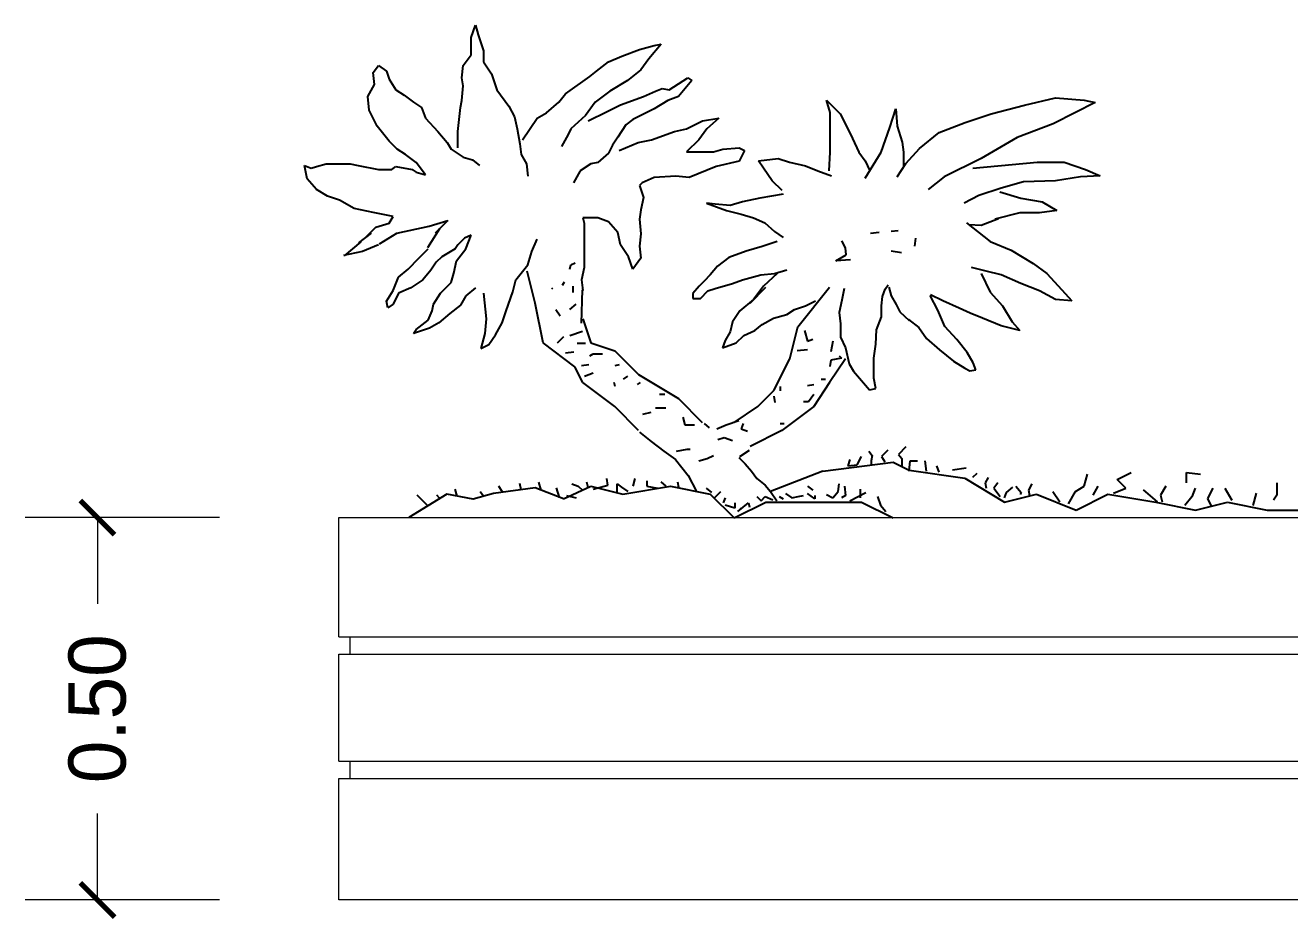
# Model space of a CAD drawing. Header units: millimetres. Extents: x 224.49 to 232.8, y 170.44 to 178.39.
# Drawn here: x 227.138 to 228.796, y 176.003 to 177.176 of the extents above; entities that cross this region are included whole.
import ezdxf

# ---------------------------------------------------------------- set-up
doc = ezdxf.new("R2010")
doc.units = ezdxf.units.MM
doc.layers.add('PROIEZIONI', color=145, linetype='Continuous', lineweight=13)
doc.layers.add('VEGETAZIONE', color=94, linetype='Continuous')

# ---------------------------------------------------------------- blocks, each defined once
blk = doc.blocks.new('_ARCHTICK')
at = {"color": 0, "linetype": 'ByBlock', "const_width": 0.15}
blk.add_lwpolyline([(-0.5, -0.5), (0.5, 0.5)], dxfattribs=at)

msp = doc.modelspace()

# ---------------------------------------------------------------- linework, layer by layer
at = {"layer": 'PROIEZIONI', "color": 251}
for p, q in [((227.3929, 176.5302), (227.1381, 176.5302)), ((227.2328, 176.5302), (227.2328, 176.417)), ((227.5492, 176.3739), (229.7502, 176.3739)), ((227.5492, 176.3512), (229.7502, 176.3512)), ((227.5492, 176.2108), (229.7502, 176.2108)), ((227.5492, 176.1881), (229.7502, 176.1881)), ((227.2328, 176.0288), (227.2328, 176.142)), ((227.3929, 176.0288), (227.1381, 176.0288))]:
    msp.add_line(p, q, dxfattribs=at)
at = {"layer": 'PROIEZIONI'}
for points in [[(227.5492, 176.3739), (227.5492, 176.5302), (229.7502, 176.5302), (229.7502, 176.3739)], [(227.5642, 176.3512), (227.5642, 176.3739)], [(227.5492, 176.2108), (227.5492, 176.3512)], [(227.5642, 176.1881), (227.5642, 176.2108)], [(229.7502, 176.1881), (229.7502, 176.0288), (227.5492, 176.0288), (227.5492, 176.1881)]]:
    msp.add_lwpolyline(points, dxfattribs=at)
at = {"layer": 'VEGETAZIONE'}
for p, q in [((227.723, 177.1596), (227.7283, 177.1755)), ((227.7283, 177.1755), (227.7318, 177.1631)), ((227.723, 177.1526), (227.723, 177.1596)), ((227.723, 177.1367), (227.723, 177.1526)), ((227.7318, 177.1631), (227.7388, 177.142)), ((227.9717, 177.1508), (227.9558, 177.1314)), ((227.9628, 177.149), (227.9717, 177.1508)), ((227.7124, 177.1226), (227.723, 177.1367)), ((227.7388, 177.142), (227.7388, 177.1278)), ((227.9029, 177.1278), (227.9205, 177.1349)), ((227.9205, 177.1349), (227.9434, 177.1437)), ((227.9434, 177.1437), (227.9628, 177.149)), ((227.5942, 177.1137), (227.6012, 177.1226)), ((227.6012, 177.1226), (227.6118, 177.1155)), ((227.7106, 177.1067), (227.7124, 177.1226)), ((227.7388, 177.1278), (227.7494, 177.112)), ((227.887, 177.1155), (227.9029, 177.1278)), ((227.9452, 177.1173), (227.9276, 177.1031)), ((227.9558, 177.1314), (227.9452, 177.1173)), ((227.596, 177.0978), (227.5942, 177.1137)), ((227.6118, 177.1155), (227.6154, 177.1049)), ((227.6154, 177.1049), (227.6242, 177.0908)), ((227.7124, 177.0961), (227.7106, 177.1067)), ((227.7494, 177.112), (227.7565, 177.0908)), ((227.8464, 177.0855), (227.8782, 177.1084)), ((227.8782, 177.1084), (227.887, 177.1155)), ((227.9276, 177.1031), (227.9046, 177.089)), ((227.9823, 177.0908), (228.0069, 177.1067)), ((228.0122, 177.1031), (227.9946, 177.082)), ((228.0069, 177.1067), (228.0122, 177.1031)), ((227.5871, 177.082), (227.596, 177.0978)), ((227.6242, 177.0908), (227.6348, 177.0837)), ((227.6348, 177.0837), (227.6471, 177.0749)), ((227.7106, 177.0767), (227.7124, 177.0961)), ((227.7565, 177.0908), (227.7723, 177.0696)), ((227.8376, 177.0749), (227.8464, 177.0855)), ((227.9046, 177.089), (227.8852, 177.0749)), ((227.9487, 177.082), (227.9646, 177.089)), ((227.9646, 177.089), (227.9734, 177.0925)), ((227.9734, 177.0925), (227.9823, 177.0908)), ((227.5889, 177.0643), (227.5871, 177.082)), ((227.6471, 177.0749), (227.6577, 177.0678)), ((227.6577, 177.0678), (227.663, 177.0537)), ((227.7071, 177.052), (227.7088, 177.0678)), ((227.7088, 177.0678), (227.7106, 177.0767)), ((227.7723, 177.0696), (227.7794, 177.0555)), ((227.8217, 177.0608), (227.8376, 177.0749)), ((227.8852, 177.0749), (227.8729, 177.0572)), ((227.9011, 177.0625), (227.9188, 177.0714)), ((227.9188, 177.0714), (227.9487, 177.082)), ((227.9424, 177.0828), (227.9424, 177.0828)), ((227.9805, 177.0767), (227.9628, 177.0661)), ((227.9946, 177.082), (227.9805, 177.0767)), ((228.1888, 177.0774), (228.2067, 177.0595)), ((228.1937, 177.0611), (228.1888, 177.0774)), ((228.4047, 177.0595), (228.4485, 177.0709)), ((228.4485, 177.0709), (228.4891, 177.0806)), ((228.4891, 177.0806), (228.5265, 177.0774)), ((228.5411, 177.0741), (228.5151, 177.0611)), ((228.5265, 177.0774), (228.5411, 177.0741)), ((227.5995, 177.0431), (227.5889, 177.0643)), ((227.663, 177.0537), (227.6789, 177.0361)), ((227.7053, 177.0361), (227.7071, 177.052)), ((227.7794, 177.0555), (227.7829, 177.0396)), ((227.79, 177.0255), (227.8094, 177.0537)), ((227.8094, 177.0537), (227.8217, 177.0608)), ((227.8729, 177.0572), (227.8535, 177.0396)), ((227.8764, 177.0502), (227.9011, 177.0625)), ((227.9346, 177.052), (227.9258, 177.0449)), ((227.9487, 177.059), (227.9346, 177.052)), ((227.9628, 177.0661), (227.9487, 177.059)), ((228.0052, 177.0396), (228.0263, 177.0502)), ((228.0263, 177.0502), (228.0475, 177.0537)), ((228.0475, 177.0537), (228.0316, 177.0396)), ((228.1937, 177.0351), (228.1937, 177.0611)), ((228.2067, 177.0595), (228.2148, 177.0433)), ((228.2716, 177.0416), (228.2797, 177.066)), ((228.2797, 177.066), (228.2814, 177.0433)), ((228.3706, 177.0481), (228.4047, 177.0595)), ((228.5151, 177.0611), (228.4859, 177.0465)), ((227.6154, 177.0237), (227.5995, 177.0431)), ((227.6789, 177.0361), (227.6912, 177.0219)), ((227.7053, 177.0149), (227.7053, 177.0361)), ((227.7829, 177.0396), (227.7865, 177.0202)), ((227.8535, 177.0396), (227.85, 177.0325)), ((227.9258, 177.0449), (227.9152, 177.029)), ((227.9593, 177.0255), (227.9893, 177.0361)), ((227.9893, 177.0361), (228.0052, 177.0396)), ((228.0316, 177.0396), (228.0211, 177.0255)), ((228.1937, 177.0091), (228.1937, 177.0351)), ((228.2148, 177.0433), (228.2229, 177.027)), ((228.2603, 177.0091), (228.2716, 177.0416)), ((228.2814, 177.0433), (228.2879, 177.0221)), ((228.3106, 177.014), (228.3366, 177.0351)), ((228.3366, 177.0351), (228.3706, 177.0481)), ((228.4859, 177.0465), (228.4388, 177.0286)), ((227.6259, 177.0131), (227.6154, 177.0237)), ((227.6912, 177.0219), (227.6965, 177.0131)), ((227.7865, 177.0202), (227.7882, 177.0061)), ((227.85, 177.0325), (227.8411, 177.0167)), ((227.9082, 177.0184), (227.9029, 177.0078)), ((227.9152, 177.029), (227.9082, 177.0184)), ((227.917, 177.0114), (227.9417, 177.0219)), ((227.9417, 177.0219), (227.9593, 177.0255)), ((228.0211, 177.0255), (228.0052, 177.0096)), ((228.2229, 177.027), (228.231, 177.0091)), ((228.2879, 177.0221), (228.2895, 177.0091)), ((228.4388, 177.0286), (228.3917, 177.001)), ((227.6365, 177.0061), (227.6259, 177.0131)), ((227.6506, 176.9955), (227.6365, 177.0061)), ((227.6965, 177.0131), (227.7124, 177.0025)), ((227.7124, 177.0025), (227.7247, 176.999)), ((227.7882, 177.0061), (227.7953, 176.9937)), ((227.9029, 177.0078), (227.8888, 176.9955)), ((228.0052, 177.0096), (228.0211, 177.0096)), ((228.0211, 177.0096), (228.0405, 177.0096)), ((228.0405, 177.0096), (228.0528, 177.0131)), ((228.0528, 177.0131), (228.074, 177.0149)), ((228.074, 177.0149), (228.081, 177.0114)), ((228.081, 177.0114), (228.074, 176.9972)), ((228.0996, 176.9978), (228.1255, 177.001)), ((228.1255, 177.001), (228.1402, 176.9962)), ((228.1921, 176.9848), (228.1937, 177.0091)), ((228.231, 177.0091), (228.2392, 176.9978)), ((228.2392, 176.975), (228.2603, 177.0091)), ((228.2895, 177.0091), (228.2895, 176.9897)), ((228.2927, 176.9945), (228.3106, 177.014)), ((228.3917, 177.001), (228.343, 176.9767)), ((227.5042, 176.9919), (227.5131, 176.9884)), ((227.5078, 176.9743), (227.5042, 176.9919)), ((227.5131, 176.9884), (227.5201, 176.9902)), ((227.5201, 176.9902), (227.5325, 176.9937)), ((227.5325, 176.9937), (227.5519, 176.9937)), ((227.5519, 176.9937), (227.5642, 176.9937)), ((227.5642, 176.9937), (227.5748, 176.9919)), ((227.5748, 176.9919), (227.6012, 176.9866)), ((227.6012, 176.9866), (227.6189, 176.9866)), ((227.6189, 176.9866), (227.6242, 176.9902)), ((227.6242, 176.9902), (227.6453, 176.9866)), ((227.6453, 176.9866), (227.6506, 176.9831)), ((227.663, 176.9796), (227.6506, 176.9955)), ((227.7247, 176.999), (227.7335, 176.9919)), ((227.7953, 176.9937), (227.797, 176.9778)), ((227.8658, 176.9849), (227.857, 176.969)), ((227.8799, 176.9937), (227.8658, 176.9849)), ((227.8888, 176.9955), (227.8799, 176.9937)), ((228.044, 176.9902), (228.0087, 176.9761)), ((228.074, 176.9972), (228.044, 176.9902)), ((228.1061, 176.988), (228.0996, 176.9978)), ((228.1174, 176.9718), (228.1061, 176.988)), ((228.1402, 176.9962), (228.1613, 176.9913)), ((228.1613, 176.9913), (228.1775, 176.9848)), ((228.1775, 176.9848), (228.1953, 176.9783)), ((228.2392, 176.9978), (228.2457, 176.9848)), ((228.2814, 176.9767), (228.2927, 176.9945)), ((228.3804, 176.988), (228.4323, 176.9929)), ((228.4323, 176.9929), (228.4648, 176.9962)), ((228.4648, 176.9962), (228.5005, 176.9962)), ((228.5005, 176.9962), (228.5281, 176.9864)), ((228.5281, 176.9864), (228.5476, 176.9783)), ((227.5201, 176.9602), (227.5078, 176.9743)), ((227.6506, 176.9831), (227.663, 176.9796)), ((227.947, 176.969), (227.9434, 176.9655)), ((227.9628, 176.9761), (227.947, 176.969)), ((227.9911, 176.9778), (227.9628, 176.9761)), ((228.0087, 176.9761), (227.9911, 176.9778)), ((228.1304, 176.9588), (228.1174, 176.9718)), ((228.343, 176.9767), (228.3219, 176.9604)), ((228.4469, 176.9702), (228.4177, 176.962)), ((228.4891, 176.9718), (228.4469, 176.9702)), ((228.5216, 176.9767), (228.4891, 176.9718)), ((228.5476, 176.9783), (228.5216, 176.9767)), ((227.5342, 176.9513), (227.5201, 176.9602)), ((227.5501, 176.9461), (227.5342, 176.9513)), ((227.9434, 176.9655), (227.9487, 176.9496)), ((228.132, 176.9539), (228.1012, 176.949)), ((228.3885, 176.9523), (228.369, 176.9425)), ((228.4177, 176.962), (228.3885, 176.9523)), ((228.4161, 176.9572), (228.4437, 176.949)), ((227.5695, 176.9355), (227.5501, 176.9461)), ((227.5942, 176.9302), (227.5695, 176.9355)), ((227.9452, 176.9337), (227.9434, 176.9213)), ((227.9487, 176.9496), (227.9452, 176.9337)), ((228.0314, 176.9425), (228.0574, 176.9328)), ((228.0428, 176.9409), (228.0314, 176.9425)), ((228.0622, 176.9393), (228.0428, 176.9409)), ((228.0785, 176.9442), (228.0622, 176.9393)), ((228.1012, 176.949), (228.0785, 176.9442)), ((228.4437, 176.949), (228.4713, 176.9442)), ((228.4713, 176.9442), (228.4907, 176.9328)), ((227.6207, 176.9249), (227.5942, 176.9302)), ((227.6154, 176.916), (227.6207, 176.9249)), ((227.6679, 176.9121), (227.6924, 176.9198)), ((227.6924, 176.9198), (227.6757, 176.9031)), ((227.8694, 176.9231), (227.8711, 176.916)), ((227.8888, 176.9231), (227.8694, 176.9231)), ((227.9029, 176.9178), (227.8888, 176.9231)), ((227.9152, 176.9037), (227.9029, 176.9178)), ((227.9434, 176.9213), (227.9452, 176.9019)), ((228.0574, 176.9328), (228.0769, 176.9279)), ((228.0769, 176.9279), (228.0931, 176.9231)), ((228.0931, 176.9231), (228.1077, 176.9166)), ((228.3914, 176.9133), (228.4141, 176.9224)), ((228.4421, 176.9296), (228.4096, 176.9214)), ((228.468, 176.9296), (228.4421, 176.9296)), ((228.4907, 176.9328), (228.468, 176.9296)), ((227.5754, 176.8902), (227.5921, 176.9031)), ((227.5854, 176.8984), (227.5977, 176.9108)), ((227.5977, 176.9108), (227.6154, 176.916)), ((227.6024, 176.8889), (227.6255, 176.9031)), ((227.6255, 176.9031), (227.6679, 176.9121)), ((227.6661, 176.884), (227.6817, 176.909)), ((227.8711, 176.916), (227.8711, 176.9002)), ((227.9188, 176.8878), (227.9152, 176.9037)), ((227.9452, 176.9019), (227.9434, 176.886)), ((228.1077, 176.9166), (228.1207, 176.9052)), ((228.1207, 176.9052), (228.132, 176.8971)), ((228.2463, 176.9031), (228.2576, 176.9042)), ((228.2735, 176.9054), (228.2825, 176.9065)), ((228.3723, 176.9166), (228.4031, 176.8922)), ((228.3755, 176.9144), (228.3914, 176.9133)), ((227.5568, 176.8731), (227.5786, 176.8918)), ((227.6012, 176.8878), (227.5801, 176.879)), ((227.7053, 176.8878), (227.7018, 176.8825)), ((227.7141, 176.8966), (227.7053, 176.8878)), ((227.723, 176.9002), (227.7141, 176.8966)), ((227.7159, 176.8825), (227.723, 176.9002)), ((227.8023, 176.879), (227.8094, 176.8949)), ((227.8711, 176.9002), (227.8711, 176.886)), ((227.8711, 176.886), (227.8711, 176.8737)), ((227.9293, 176.8719), (227.9188, 176.8878)), ((227.9434, 176.886), (227.9452, 176.8702)), ((228.1044, 176.8857), (228.0833, 176.8792)), ((228.1239, 176.8922), (228.1044, 176.8857)), ((228.2134, 176.8838), (228.2088, 176.8929)), ((228.3052, 176.8963), (228.3041, 176.8861)), ((228.4031, 176.8922), (228.4307, 176.8808)), ((227.5801, 176.879), (227.5554, 176.8737)), ((227.6401, 176.856), (227.6542, 176.8702)), ((227.6542, 176.8702), (227.6665, 176.8825)), ((227.6842, 176.8719), (227.6771, 176.8649)), ((227.7018, 176.8825), (227.6842, 176.8719)), ((227.7036, 176.8666), (227.7159, 176.8825)), ((227.797, 176.8613), (227.8023, 176.879)), ((227.8711, 176.8737), (227.8711, 176.8578)), ((227.9346, 176.856), (227.9293, 176.8719)), ((227.9452, 176.8702), (227.9346, 176.856)), ((228.0606, 176.8711), (228.046, 176.8597)), ((228.0833, 176.8792), (228.0606, 176.8711)), ((228.2009, 176.8668), (228.2145, 176.8747)), ((228.2202, 176.8679), (228.2009, 176.8668)), ((228.2145, 176.8747), (228.2134, 176.8838)), ((228.2871, 176.877), (228.2735, 176.8793)), ((228.4307, 176.8808), (228.4599, 176.863)), ((227.6277, 176.8454), (227.6401, 176.856)), ((227.67, 176.8543), (227.6595, 176.8419)), ((227.6771, 176.8649), (227.67, 176.8543)), ((227.6965, 176.8384), (227.7, 176.8507)), ((227.7, 176.8507), (227.7036, 176.8666)), ((227.7812, 176.8419), (227.797, 176.8613)), ((227.8068, 176.8114), (227.7963, 176.8532)), ((227.8521, 176.8557), (227.8534, 176.8613)), ((227.8534, 176.8613), (227.859, 176.8641)), ((227.8711, 176.8578), (227.8676, 176.8419)), ((228.046, 176.8597), (228.0363, 176.8483)), ((228.1207, 176.85), (228.1369, 176.8548)), ((228.3982, 176.8532), (228.3788, 176.8581)), ((228.4177, 176.8483), (228.3982, 176.8532)), ((228.4599, 176.863), (228.4778, 176.85)), ((227.6207, 176.8278), (227.6277, 176.8454)), ((227.6595, 176.8419), (227.6436, 176.8313)), ((227.6824, 176.8243), (227.6965, 176.8384)), ((227.7776, 176.826), (227.7812, 176.8419)), ((227.8424, 176.8349), (227.8451, 176.8391)), ((227.8676, 176.8419), (227.8694, 176.8278)), ((228.0282, 176.8402), (228.0217, 176.8337)), ((228.0363, 176.8483), (228.0282, 176.8402)), ((228.0428, 176.8305), (228.0655, 176.837)), ((228.0655, 176.837), (228.0785, 176.8418)), ((228.0785, 176.8418), (228.1028, 176.8483)), ((228.1028, 176.8483), (228.1207, 176.85)), ((228.1239, 176.85), (228.1061, 176.8337)), ((228.2658, 176.8294), (228.2695, 176.8351)), ((228.3917, 176.85), (228.4031, 176.8256)), ((228.4437, 176.837), (228.4177, 176.8483)), ((228.468, 176.8272), (228.4437, 176.837)), ((228.4778, 176.85), (228.4972, 176.8288)), ((227.6118, 176.8137), (227.6207, 176.8278)), ((227.6277, 176.8243), (227.6207, 176.8101)), ((227.6436, 176.8313), (227.6277, 176.8243)), ((227.6736, 176.8101), (227.6824, 176.8243)), ((227.7159, 176.8207), (227.7088, 176.8084)), ((227.7283, 176.8313), (227.7159, 176.8207)), ((227.7388, 176.8243), (227.7424, 176.7907)), ((227.7688, 176.8013), (227.7776, 176.826)), ((227.8299, 176.8294), (227.8285, 176.8308)), ((227.8562, 176.8335), (227.8562, 176.8252)), ((227.8684, 176.8285), (227.8671, 176.7848)), ((228.0217, 176.8337), (228.0135, 176.824)), ((228.0135, 176.824), (228.0135, 176.8175)), ((228.0233, 176.8175), (228.033, 176.8272)), ((228.033, 176.8272), (228.0428, 176.8305)), ((228.0884, 176.8114), (228.1093, 176.8323)), ((228.1061, 176.8337), (228.0931, 176.8159)), ((228.151, 176.7801), (228.1927, 176.8323)), ((228.2117, 176.8304), (228.2089, 176.8152)), ((228.261, 176.8076), (228.262, 176.8199)), ((228.262, 176.8199), (228.2658, 176.8294)), ((228.2705, 176.8323), (228.2733, 176.8209)), ((228.2733, 176.8209), (228.28, 176.8095)), ((228.3347, 176.8021), (228.3245, 176.8214)), ((228.3414, 176.8142), (228.3252, 176.8223)), ((228.4031, 176.8256), (228.4193, 176.8077)), ((228.4891, 176.8159), (228.468, 176.8272)), ((228.4972, 176.8288), (228.5102, 176.8142)), ((227.6136, 176.8049), (227.6118, 176.8137)), ((227.6207, 176.8101), (227.6136, 176.8049)), ((227.6665, 176.789), (227.6718, 176.8013)), ((227.6718, 176.8013), (227.6736, 176.8101)), ((227.7088, 176.8084), (227.6947, 176.7978)), ((227.7635, 176.7854), (227.7688, 176.8013)), ((227.8172, 176.7592), (227.8068, 176.8114)), ((227.834, 176.803), (227.8396, 176.7947)), ((227.8521, 176.803), (227.8604, 176.81)), ((228.0135, 176.8175), (228.0233, 176.8175)), ((228.0752, 176.8012), (228.0655, 176.7866)), ((228.0931, 176.8159), (228.0752, 176.8012)), ((228.1369, 176.7964), (228.1466, 176.8029)), ((228.1466, 176.8029), (228.1613, 176.8077)), ((228.1613, 176.8077), (228.1742, 176.8142)), ((228.2089, 176.8152), (228.2051, 176.7991)), ((228.261, 176.7934), (228.261, 176.8076)), ((228.28, 176.8095), (228.2847, 176.8)), ((228.3438, 176.7805), (228.3347, 176.8021)), ((228.3625, 176.8045), (228.3414, 176.8142)), ((228.3771, 176.798), (228.3625, 176.8045)), ((228.4193, 176.8077), (228.4323, 176.7866)), ((228.5102, 176.8142), (228.4891, 176.8159)), ((227.6506, 176.7766), (227.6665, 176.789)), ((227.6806, 176.7854), (227.6683, 176.7784)), ((227.6947, 176.7978), (227.6806, 176.7854)), ((227.7424, 176.7907), (227.7406, 176.7713)), ((227.7547, 176.7696), (227.7635, 176.7854)), ((227.8693, 176.7905), (227.8798, 176.7592)), ((228.0655, 176.7866), (228.0622, 176.7736)), ((228.1044, 176.7834), (228.1191, 176.7915)), ((228.1191, 176.7915), (228.1369, 176.7964)), ((228.2051, 176.7991), (228.207, 176.7839)), ((228.2544, 176.7763), (228.261, 176.7934)), ((228.2847, 176.8), (228.297, 176.7886)), ((228.2961, 176.7896), (228.3098, 176.7794)), ((228.3934, 176.7915), (228.3771, 176.798)), ((228.4177, 176.7817), (228.3934, 176.7915)), ((228.4323, 176.7866), (228.4421, 176.7752)), ((227.6683, 176.7784), (227.6471, 176.7713)), ((227.6471, 176.7713), (227.6506, 176.7766)), ((227.7406, 176.7713), (227.7353, 176.7519)), ((227.7459, 176.7572), (227.7547, 176.7696)), ((227.8687, 176.7739), (227.8521, 176.7684)), ((228.0622, 176.7736), (228.0558, 176.7622)), ((228.0704, 176.759), (228.0801, 176.7687)), ((228.0801, 176.7687), (228.0947, 176.7752)), ((228.0947, 176.7752), (228.1044, 176.7834)), ((228.1406, 176.7383), (228.151, 176.7801)), ((228.1598, 176.7753), (228.1639, 176.7614)), ((228.207, 176.7839), (228.207, 176.7668)), ((228.2534, 176.7573), (228.2544, 176.7763)), ((228.3098, 176.7794), (228.32, 176.7647)), ((228.3596, 176.7635), (228.3438, 176.7805)), ((228.4421, 176.7752), (228.4177, 176.7817)), ((227.7353, 176.7519), (227.7459, 176.7572)), ((227.8589, 176.7279), (227.8172, 176.7592)), ((227.8437, 176.767), (227.8354, 176.7587)), ((227.8618, 176.7587), (227.8728, 176.7587)), ((227.8798, 176.7592), (227.9111, 176.7488)), ((228.0558, 176.7622), (228.0525, 176.7525)), ((228.0525, 176.7525), (228.0704, 176.759)), ((228.1639, 176.7614), (228.1708, 176.7642)), ((228.1972, 176.7614), (228.1944, 176.7476)), ((228.207, 176.7668), (228.2136, 176.7526)), ((228.2136, 176.7526), (228.2183, 176.7317)), ((228.2506, 176.7393), (228.2534, 176.7573)), ((228.32, 176.7647), (228.337, 176.7499)), ((228.3733, 176.7465), (228.3596, 176.7635)), ((227.8465, 176.7462), (227.8576, 176.7476)), ((227.8784, 176.742), (227.8826, 176.7448)), ((227.8826, 176.7448), (227.895, 176.7448)), ((227.9111, 176.7488), (227.9424, 176.7175)), ((228.1197, 176.6966), (228.1406, 176.7383)), ((228.1501, 176.749), (228.1639, 176.7503)), ((228.2136, 176.7383), (228.1927, 176.707)), ((228.1944, 176.7365), (228.193, 176.7282)), ((228.2083, 176.7392), (228.1944, 176.7365)), ((228.2055, 176.742), (228.2083, 176.7392)), ((228.2506, 176.7269), (228.2506, 176.7393)), ((228.337, 176.7499), (228.3551, 176.7352)), ((228.3551, 176.7352), (228.3699, 176.7261)), ((228.3812, 176.7329), (228.3733, 176.7465)), ((227.8693, 176.707), (227.8589, 176.7279)), ((227.8673, 176.7295), (227.877, 176.7309)), ((227.8715, 176.7157), (227.8826, 176.7198)), ((227.9117, 176.7295), (227.9172, 176.7309)), ((228.2183, 176.7317), (228.224, 176.7222)), ((228.224, 176.7222), (228.2345, 176.7099)), ((228.2506, 176.7127), (228.2506, 176.7269)), ((228.3699, 176.7261), (228.3767, 176.7227)), ((228.3767, 176.7227), (228.3846, 176.7238)), ((228.3846, 176.7238), (228.3812, 176.7329)), ((227.9111, 176.6757), (227.8693, 176.707)), ((227.9117, 176.7018), (227.9103, 176.7073)), ((227.9227, 176.7115), (227.9283, 176.7157)), ((227.9408, 176.7046), (227.9449, 176.7073)), ((227.9424, 176.7175), (227.9945, 176.6861)), ((228.1279, 176.7018), (228.1279, 176.6963)), ((228.1639, 176.7032), (228.1722, 176.7046)), ((228.1927, 176.707), (228.1719, 176.6757)), ((228.1819, 176.7115), (228.1875, 176.7115)), ((228.2345, 176.7099), (228.2449, 176.6975)), ((228.2534, 176.6994), (228.2506, 176.7127)), ((227.9699, 176.6921), (227.9768, 176.6921)), ((227.9945, 176.6861), (228.0258, 176.6548)), ((228.0988, 176.6757), (228.1197, 176.6966)), ((228.1196, 176.6893), (228.1209, 176.681)), ((228.1653, 176.6824), (228.1722, 176.6921)), ((228.2449, 176.6975), (228.2534, 176.6994)), ((227.9424, 176.6444), (227.9111, 176.6757)), ((227.9477, 176.6657), (227.9588, 176.6685)), ((227.9643, 176.6741), (227.9782, 176.6741)), ((228.0675, 176.6548), (228.0988, 176.6757)), ((228.1719, 176.6757), (228.1301, 176.6444)), ((228.1584, 176.6824), (228.1653, 176.6824)), ((228.0004, 176.6616), (228.0031, 176.6519)), ((228.0031, 176.6519), (228.0156, 176.6519)), ((228.0281, 176.6533), (228.035, 176.6477)), ((228.0447, 176.6463), (228.0572, 176.6519)), ((228.0572, 176.6519), (228.0738, 176.6574)), ((228.0794, 176.6533), (228.0766, 176.6463)), ((228.1279, 176.6533), (228.1334, 176.6533)), ((227.9435, 176.6422), (227.9588, 176.6297)), ((228.0461, 176.6325), (228.0544, 176.6352)), ((228.0544, 176.6352), (228.0655, 176.6311)), ((228.0766, 176.6463), (228.0849, 176.6436)), ((228.1301, 176.6444), (228.0884, 176.6235)), ((227.9588, 176.6297), (227.9754, 176.6172)), ((227.992, 176.6172), (228.0059, 176.62)), ((228.0059, 176.62), (228.0101, 176.62)), ((228.2928, 176.6228), (228.2831, 176.613)), ((227.9754, 176.6172), (227.9907, 176.6061)), ((227.9907, 176.6061), (228.0073, 176.5853)), ((228.0212, 176.6047), (228.0322, 176.6075)), ((228.0322, 176.6075), (228.0406, 176.6117)), ((228.0738, 176.6089), (228.0821, 176.6006)), ((228.0752, 176.6103), (228.0877, 176.6186)), ((228.184, 176.5909), (228.2762, 176.6026)), ((228.2194, 176.6061), (228.2166, 176.5978)), ((228.2291, 176.5992), (228.2346, 176.6103)), ((228.2443, 176.6172), (228.2485, 176.6117)), ((228.2485, 176.6117), (228.2471, 176.6047)), ((228.2471, 176.6047), (228.2471, 176.5992)), ((228.2693, 176.6186), (228.2609, 176.6103)), ((228.2609, 176.6103), (228.2651, 176.6033)), ((228.2762, 176.6026), (228.297, 176.5922)), ((228.2831, 176.613), (228.2873, 176.6075)), ((228.2873, 176.6075), (228.2873, 176.5978)), ((228.297, 176.5909), (228.2984, 176.6047)), ((228.2984, 176.6047), (228.3081, 176.6047)), ((228.3178, 176.6047), (228.3192, 176.5909)), ((228.0821, 176.6006), (228.0905, 176.5909)), ((228.0905, 176.5909), (228.0974, 176.5812)), ((228.184, 176.5909), (228.1154, 176.5645)), ((228.2166, 176.5978), (228.2291, 176.5992)), ((228.297, 176.5922), (228.3701, 176.5818)), ((228.333, 176.5978), (228.3358, 176.5895)), ((228.3718, 176.595), (228.3538, 176.5922)), ((228.3857, 176.5881), (228.3801, 176.5825)), ((228.5264, 176.5711), (228.531, 176.5871)), ((228.5697, 176.5802), (228.588, 176.5894)), ((228.6609, 176.5894), (228.6791, 176.5871)), ((228.6609, 176.5757), (228.6609, 176.5894)), ((227.8438, 176.5547), (227.8798, 176.5713)), ((227.8548, 176.5742), (227.8631, 176.5714)), ((227.8631, 176.5714), (227.8687, 176.5659)), ((227.8742, 176.577), (227.8756, 176.5701)), ((227.8798, 176.5713), (227.9215, 176.5609)), ((227.8826, 176.5673), (227.902, 176.5728)), ((227.902, 176.5728), (227.9006, 176.5812)), ((227.9144, 176.5742), (227.92, 176.5701)), ((227.9144, 176.5617), (227.9144, 176.5742)), ((227.92, 176.5701), (227.9283, 176.5645)), ((227.9215, 176.5609), (227.9841, 176.5713)), ((227.9352, 176.5714), (227.938, 176.5812)), ((227.9532, 176.5784), (227.9532, 176.5714)), ((227.9532, 176.5714), (227.9671, 176.5687)), ((227.9713, 176.577), (227.9782, 176.5714)), ((227.9841, 176.5713), (228.0363, 176.5609)), ((227.9934, 176.577), (227.9948, 176.5701)), ((228.0073, 176.5853), (228.0184, 176.5645)), ((228.0974, 176.5812), (228.1085, 176.5728)), ((228.1085, 176.5728), (228.1154, 176.5645)), ((228.1639, 176.5714), (228.1708, 176.5659)), ((228.2041, 176.5645), (228.2055, 176.5742)), ((228.2124, 176.5714), (228.2138, 176.559)), ((228.3701, 176.5818), (228.4222, 176.5504)), ((228.4009, 176.5825), (228.3968, 176.5756)), ((228.3968, 176.5756), (228.3982, 176.5687)), ((228.4134, 176.5756), (228.4079, 176.5687)), ((228.4328, 176.5701), (228.4245, 176.5631)), ((228.437, 176.5714), (228.4439, 176.5631)), ((228.4578, 176.5742), (228.4536, 176.5659)), ((228.515, 176.5643), (228.5264, 176.5711)), ((228.5446, 176.5711), (228.5378, 176.5597)), ((228.5811, 176.5688), (228.5697, 176.5802)), ((228.6335, 176.5711), (228.6267, 176.5597)), ((228.7794, 176.5757), (228.7794, 176.5597)), ((227.8479, 176.559), (227.8604, 176.5562)), ((228.0309, 176.5687), (228.0378, 176.5631)), ((228.0363, 176.5609), (228.0675, 176.5296)), ((228.0419, 176.5562), (228.0503, 176.5645)), ((228.0558, 176.5562), (228.053, 176.5493)), ((228.0974, 176.5576), (228.1029, 176.552)), ((228.1029, 176.552), (228.1085, 176.5576)), ((228.1085, 176.5576), (228.1182, 176.5534)), ((228.1154, 176.5645), (228.1237, 176.552)), ((228.1265, 176.5576), (228.132, 176.5548)), ((228.1348, 176.5617), (228.1431, 176.5562)), ((228.1431, 176.5562), (228.1514, 176.5576)), ((228.1514, 176.5576), (228.1584, 176.559)), ((228.1736, 176.5548), (228.1639, 176.5617)), ((228.1736, 176.559), (228.1736, 176.5548)), ((228.1889, 176.5603), (228.1972, 176.5562)), ((228.1972, 176.5562), (228.2041, 176.5645)), ((228.2138, 176.559), (228.2083, 176.5562)), ((228.2194, 176.552), (228.2401, 176.5631)), ((228.2332, 176.5603), (228.2332, 176.5673)), ((228.2332, 176.5562), (228.2332, 176.5603)), ((228.2554, 176.5576), (228.2596, 176.5465)), ((228.4079, 176.5687), (228.4162, 176.5576)), ((228.4245, 176.5631), (228.4217, 176.5562)), ((228.4222, 176.5504), (228.464, 176.5609)), ((228.4439, 176.5631), (228.4425, 176.5603)), ((228.4536, 176.5659), (228.455, 176.559)), ((228.464, 176.5609), (228.5161, 176.54)), ((228.4854, 176.5643), (228.4945, 176.5506)), ((228.5059, 176.5483), (228.515, 176.5643)), ((228.5161, 176.54), (228.5578, 176.5609)), ((228.5578, 176.5609), (228.6204, 176.5504)), ((228.5652, 176.562), (228.5811, 176.5688)), ((228.6039, 176.5665), (228.6221, 176.5506)), ((228.6267, 176.5597), (228.629, 176.5506)), ((228.6677, 176.5574), (228.6586, 176.546)), ((228.6723, 176.5688), (228.6677, 176.5574)), ((228.6951, 176.5688), (228.6883, 176.5551)), ((228.6883, 176.5551), (228.6928, 176.546)), ((228.7111, 176.5688), (228.7202, 176.5529)), ((228.7521, 176.562), (228.7475, 176.546)), ((228.7794, 176.5597), (228.7749, 176.5529)), ((228.0683, 176.5423), (228.0558, 176.5465)), ((228.0675, 176.5296), (228.1093, 176.5504)), ((228.0683, 176.5493), (228.0683, 176.5423)), ((228.0724, 176.5382), (228.0863, 176.5493)), ((228.0766, 176.5423), (228.0724, 176.5382)), ((228.0863, 176.5493), (228.0877, 176.5437)), ((228.1093, 176.5504), (228.151, 176.5504)), ((228.151, 176.5504), (228.2032, 176.5504)), ((228.2032, 176.5504), (228.2345, 176.5504)), ((228.2345, 176.5504), (228.2762, 176.5296)), ((228.2596, 176.5465), (228.2665, 176.5382)), ((228.6204, 176.5504), (228.6726, 176.54)), ((228.6726, 176.54), (228.7143, 176.5504)), ((228.7143, 176.5504), (228.7665, 176.54)), ((228.7665, 176.54), (228.8291, 176.54))]:
    msp.add_line(p, q, dxfattribs=at)
for points in [[(227.8438, 176.5547), (227.8069, 176.569), (227.7522, 176.5617), (227.7255, 176.5543), (227.6908, 176.5606), (227.6411, 176.5302)], [(227.7639, 176.5633), (227.7591, 176.5714)], [(227.7882, 176.5665), (227.7864, 176.5747)], [(227.8146, 176.566), (227.8113, 176.5764)], [(227.8388, 176.5566), (227.8345, 176.5691)], [(227.6659, 176.5454), (227.6521, 176.5595)], [(227.6818, 176.5551), (227.6779, 176.5594)], [(227.7046, 176.5581), (227.702, 176.5673)], [(227.7389, 176.558), (227.7345, 176.5638)]]:
    msp.add_lwpolyline(points, dxfattribs=at)

# ---------------------------------------------------------------- block references
at = {"layer": 'PROIEZIONI', "color": 251, "xscale": 0.04500000000001592, "yscale": 0.04500000000001592, "zscale": 0.04500000000001592}
for p, rotation in [((227.2328, 176.5302), 90), ((227.2328, 176.0288), 270)]:
    msp.add_blockref('_ARCHTICK', p, dxfattribs=dict(at, rotation=rotation))

# ---------------------------------------------------------------- texts
at = {"layer": 'PROIEZIONI', "color": 251, "insert": (227.2328, 176.2795), "char_height": 0.075, "attachment_point": 5, "rotation": 90}
msp.add_mtext('\\A1;0.50', dxfattribs=at)

doc.saveas('drawing.dxf')
